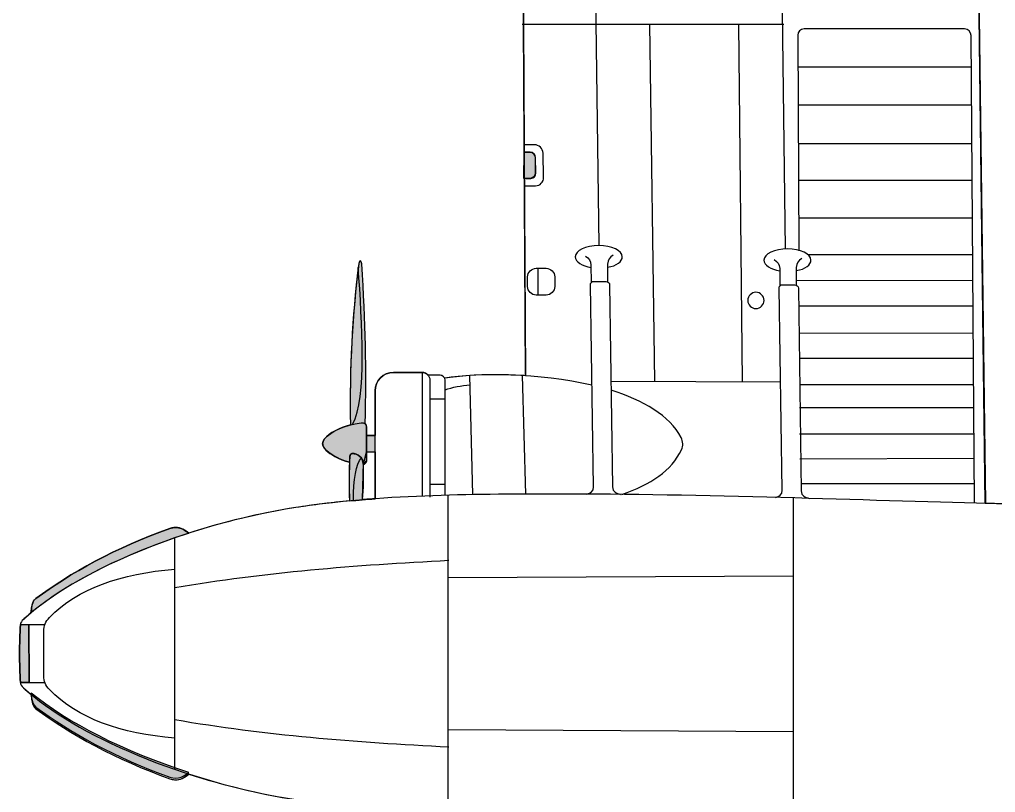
# Model space of a CAD drawing. Extents: x 65 to 351, y 40 to 244.
# Drawn here: x 213.04 to 252.03, y 119.92 to 150.81 of the extents above; entities that cross this region are included whole.
import ezdxf

# ---------------------------------------------------------------- set-up
doc = ezdxf.new("R2010")
doc.units = 0
doc.header["$MEASUREMENT"] = 0
doc.layers.add('4-VIEW', color=7, linetype='CONTINUOUS')
doc.layers.add('SOLIDS', color=7, linetype='CONTINUOUS')

msp = doc.modelspace()

# ---------------------------------------------------------------- hatches: boundary and pattern name
at = {"layer": 'SOLIDS'}
h = msp.add_hatch(color=7, dxfattribs=at)
edge = h.paths.add_edge_path()
edge.add_spline(control_points=[(233.198, 145.509), (233.198, 145.509), (233.186, 144.463), (233.186, 144.463), (233.186, 144.463), (233.441, 144.463), (233.441, 144.463), (233.552, 144.463), (233.643, 144.56), (233.643, 144.679), (233.643, 144.679), (233.643, 145.294), (233.643, 145.294), (233.643, 145.412), (233.552, 145.509), (233.441, 145.509), (233.441, 145.509), (233.198, 145.509), (233.198, 145.509)], knot_values=[0, 0, 0, 0, 1, 1, 1, 2, 2, 2, 3, 3, 3, 4, 4, 4, 5, 5, 5, 6, 6, 6, 6], degree=3, periodic=1)
h = msp.add_hatch(color=7, dxfattribs=at)
edge = h.paths.add_edge_path()
edge.add_spline(control_points=[(226.908, 133.202), (226.908, 133.202), (226.908, 133.206), (226.908, 133.206), (226.908, 133.204), (226.907, 133.203), (226.908, 133.202), (226.908, 133.202), (226.908, 133.202), (226.908, 133.202)], knot_values=[0, 0, 0, 0, 1, 1, 1, 2, 2, 2, 3, 3, 3, 3], degree=3, periodic=1)
edge = h.paths.add_edge_path()
edge.add_spline(control_points=[(226.78, 133.026), (226.78, 133.026), (226.908, 133.202), (226.908, 133.202), (226.9, 133.149), (226.884, 133.104), (226.854, 133.071), (226.844, 133.061), (226.833, 133.052), (226.82, 133.044), (226.808, 133.037), (226.795, 133.031), (226.78, 133.026), (226.78, 133.026), (226.78, 133.026), (226.78, 133.026)], knot_values=[0, 0, 0, 0, 1, 1, 1, 2, 2, 2, 3, 3, 3, 4, 4, 4, 5, 5, 5, 5], degree=3, periodic=1)
edge = h.paths.add_edge_path()
edge.add_spline(control_points=[(226.908, 133.531), (226.908, 133.412), (226.919, 133.297), (226.908, 133.206), (226.908, 133.206), (226.908, 133.531), (226.908, 133.531), (226.908, 133.531), (226.908, 133.531), (226.908, 133.531)], knot_values=[0, 0, 0, 0, 1, 1, 1, 2, 2, 2, 3, 3, 3, 3], degree=3, periodic=1)
edge = h.paths.add_edge_path()
edge.add_spline(control_points=[(226.595, 141.068), (226.612, 141.207), (226.706, 141.193), (226.715, 141.051), (226.859, 138.667), (226.915, 136.864), (226.849, 134.653), (226.884, 134.623), (226.904, 134.586), (226.906, 134.542), (226.906, 134.542), (226.908, 134.188), (226.908, 134.188), (226.908, 134.188), (226.908, 133.531), (226.908, 133.531), (226.908, 133.531), (226.78, 133.026), (226.78, 133.026), (226.78, 133.026), (226.777, 133.114), (226.777, 133.114), (226.777, 133.114), (226.775, 133.041), (226.775, 133.041), (226.775, 133.041), (226.696, 133.291), (226.696, 133.291), (226.548, 133.46), (226.25, 133.556), (226.236, 133.349), (226.236, 133.349), (226.233, 132.82), (226.233, 132.82), (226.233, 132.82), (226.212, 132.82), (226.212, 132.82), (226.215, 132.92), (226.218, 133.019), (226.223, 133.118), (225.805, 133.232), (224.888, 133.647), (225.216, 134.037), (225.437, 134.302), (225.802, 134.491), (226.258, 134.611), (226.217, 136.932), (226.344, 139.075), (226.595, 141.068)], knot_values=[0, 0, 0, 0, 1, 1, 1, 2, 2, 2, 3, 3, 3, 4, 4, 4, 5, 5, 5, 6, 6, 6, 7, 7, 7, 8, 8, 8, 9, 9, 9, 10, 10, 10, 11, 11, 11, 12, 12, 12, 13, 13, 13, 14, 14, 14, 15, 15, 15, 16, 16, 16, 16], degree=3, periodic=1)
h = msp.add_hatch(color=7, dxfattribs=at)
edge = h.paths.add_edge_path()
edge.add_spline(control_points=[(227.243, 131.658), (227.243, 131.658), (227.243, 133.531), (227.243, 133.531), (227.243, 133.531), (226.908, 133.531), (226.908, 133.531), (226.908, 133.412), (226.919, 133.297), (226.908, 133.206), (226.908, 133.206), (226.908, 133.202), (226.908, 133.202), (226.908, 133.15), (226.886, 133.104), (226.853, 133.07), (226.837, 133.054), (226.818, 133.041), (226.794, 133.031), (226.789, 133.029), (226.784, 133.028), (226.78, 133.026), (226.795, 132.543), (226.783, 132.075), (226.742, 131.624), (227.079, 131.655), (226.902, 131.633), (227.243, 131.658), (227.243, 131.658), (227.243, 131.658), (227.243, 131.658)], knot_values=[0, 0, 0, 0, 1, 1, 1, 2, 2, 2, 3, 3, 3, 4, 4, 4, 5, 5, 5, 6, 6, 6, 7, 7, 7, 8, 8, 8, 9, 9, 9, 10, 10, 10, 10], degree=3, periodic=1)
edge = h.paths.add_edge_path()
edge.add_spline(control_points=[(226.236, 133.349), (226.25, 133.556), (226.548, 133.46), (226.696, 133.291), (226.743, 133.237), (226.774, 133.175), (226.777, 133.114), (226.777, 133.114), (226.78, 133.026), (226.78, 133.026), (226.784, 133.028), (226.789, 133.03), (226.794, 133.031), (226.795, 133.032), (226.796, 133.032), (226.797, 133.033), (226.818, 133.042), (226.837, 133.054), (226.853, 133.07), (226.884, 133.103), (226.9, 133.148), (226.908, 133.202), (226.907, 133.203), (226.908, 133.204), (226.908, 133.206), (226.908, 133.206), (226.908, 133.531), (226.908, 133.531), (226.908, 133.531), (226.908, 134.188), (226.908, 134.188), (226.908, 134.188), (227.243, 134.188), (227.243, 134.188), (227.243, 134.188), (227.243, 131.658), (227.243, 131.658), (226.902, 131.633), (226.563, 131.605), (226.226, 131.573), (226.199, 132.101), (226.199, 132.612), (226.223, 133.118), (226.227, 133.195), (226.231, 133.272), (226.236, 133.349)], knot_values=[0, 0, 0, 0, 1, 1, 1, 2, 2, 2, 3, 3, 3, 4, 4, 4, 5, 5, 5, 6, 6, 6, 7, 7, 7, 8, 8, 8, 9, 9, 9, 10, 10, 10, 11, 11, 11, 12, 12, 12, 13, 13, 13, 14, 14, 14, 15, 15, 15, 15], degree=3, periodic=1)
h = msp.add_hatch(color=7, dxfattribs=at)
edge = h.paths.add_edge_path()
edge.add_spline(control_points=[(219.048, 130.471), (216.913, 129.72), (215.023, 128.668), (213.697, 127.675), (213.579, 127.587), (213.542, 127.445), (213.522, 127.299), (213.521, 127.286), (213.519, 127.273), (213.517, 127.26), (213.515, 127.214), (213.513, 127.168), (213.512, 127.122), (213.512, 127.119), (213.512, 127.115), (213.512, 127.111), (214.937, 128.297), (217.213, 129.446), (219.801, 130.284), (219.798, 130.286), (219.794, 130.289), (219.791, 130.292), (219.691, 130.368), (219.599, 130.434), (219.501, 130.474), (219.361, 130.526), (219.213, 130.529), (219.048, 130.471)], knot_values=[0, 0, 0, 0, 1, 1, 1, 2, 2, 2, 3, 3, 3, 4, 4, 4, 5, 5, 5, 6, 6, 6, 7, 7, 7, 8, 8, 8, 9, 9, 9, 9], degree=3, periodic=1)
h = msp.add_hatch(color=7, dxfattribs=at)
edge = h.paths.add_edge_path()
edge.add_spline(control_points=[(213.075, 126.632), (213.063, 126.245), (213.041, 125.858), (213.041, 125.471), (213.041, 125.084), (213.063, 124.697), (213.075, 124.31), (213.075, 124.31), (213.423, 124.31), (213.423, 124.31), (213.423, 124.31), (213.418, 126.632), (213.418, 126.632), (213.418, 126.632), (213.075, 126.632), (213.075, 126.632)], knot_values=[0, 0, 0, 0, 1, 1, 1, 2, 2, 2, 3, 3, 3, 4, 4, 4, 5, 5, 5, 5], degree=3, periodic=1)
h = msp.add_hatch(color=7, dxfattribs=at)
edge = h.paths.add_edge_path()
edge.add_spline(control_points=[(219.048, 120.535), (216.913, 121.286), (215.023, 122.338), (213.697, 123.331), (213.579, 123.419), (213.542, 123.561), (213.522, 123.707), (213.521, 123.72), (213.519, 123.733), (213.517, 123.745), (213.515, 123.792), (213.513, 123.838), (213.512, 123.883), (213.512, 123.887), (213.512, 123.891), (213.512, 123.895), (214.937, 122.709), (217.213, 121.56), (219.801, 120.722), (219.798, 120.72), (219.794, 120.717), (219.791, 120.714), (219.691, 120.637), (219.599, 120.572), (219.501, 120.532), (219.361, 120.48), (219.213, 120.477), (219.048, 120.535)], knot_values=[0, 0, 0, 0, 1, 1, 1, 2, 2, 2, 3, 3, 3, 4, 4, 4, 5, 5, 5, 6, 6, 6, 7, 7, 7, 8, 8, 8, 9, 9, 9, 9], degree=3, periodic=1)

# ---------------------------------------------------------------- linework, layer by layer
at = {"layer": '4-VIEW', "color": 7}
for points in [[(235.702, 177.458), (236.183, 141.781)], [(243.648, 141.646), (243.187, 177.51)], [(233.123, 150.623), (243.578, 150.623)], [(238.422, 136.352), (238.228, 150.623)], [(241.917, 136.344), (241.783, 150.623)], [(244.138, 148.92), (251.068, 148.92)], [(244.145, 147.399), (251.078, 147.403)], [(244.152, 145.852), (251.089, 145.852)], [(244.158, 144.394), (251.099, 144.39)], [(244.165, 142.886), (251.11, 142.886)], [(244.531, 141.424), (251.119, 141.424)], [(233.753, 140.869), (233.753, 139.802)], [(244.066, 140.384), (251.127, 140.389)], [(244.181, 139.373), (251.133, 139.373)], [(244.211, 138.283), (251.141, 138.291)], [(244.191, 137.282), (251.148, 137.282)], [(229.129, 136.708), (229.129, 131.766)], [(231.156, 131.823), (231.03, 136.585)], [(233.263, 131.844), (233.138, 136.584)], [(236.673, 136.358), (243.443, 136.337)], [(244.195, 136.226), (251.155, 136.226)], [(229.436, 135.652), (230.046, 135.652)], [(244.199, 135.306), (251.161, 135.311)], [(226.908, 134.189), (227.243, 134.189)], [(244.204, 134.255), (251.169, 134.255)], [(226.908, 133.531), (227.243, 133.531)], [(244.209, 133.259), (251.176, 133.285)], [(229.436, 132.24), (230.049, 132.24)], [(244.267, 132.264), (251.183, 132.264)], [(230.167, 119.139), (230.167, 131.804)], [(243.959, 119.251), (243.959, 131.692)], [(219.241, 120.849), (219.241, 130.094)], [(230.167, 128.51), (243.959, 128.581)], [(213.075, 126.632), (214.055, 126.632)], [(213.423, 124.31), (213.418, 126.632)], [(213.075, 124.31), (214.055, 124.31)], [(230.167, 122.437), (243.959, 122.362)]]:
    msp.add_lwpolyline(points, dxfattribs=at)
for points, knots in [([(234.172, 186.054), (234.172, 186.054), (234.185, 186.25), (234.185, 186.25), (234.257, 187.347), (235.156, 188.641), (236.249, 188.631), (236.249, 188.631), (245.043, 188.738), (245.043, 188.738), (245.254, 188.741), (245.439, 188.639), (245.571, 188.462), (245.571, 188.462), (246.746, 186.879), (246.746, 186.879), (246.834, 186.76), (246.875, 186.631), (246.893, 186.481), (246.893, 186.481), (251.381, 151.07), (251.381, 151.07), (251.386, 151.026), (251.384, 150.986), (251.385, 150.942), (251.385, 150.942), (251.631, 131.484), (251.631, 131.484)], [0, 0, 0, 0, 1, 1, 1, 2, 2, 2, 3, 3, 3, 4, 4, 4, 5, 5, 5, 6, 6, 6, 7, 7, 7, 8, 8, 8, 9, 9, 9, 9]), ([(233.248, 136.577), (233.248, 136.577), (233.169, 150.669), (233.169, 150.669), (233.167, 151.012), (233.196, 151.304), (233.205, 151.646), (233.205, 151.646), (234.117, 185.201), (234.117, 185.201)], [0, 0, 0, 0, 1, 1, 1, 2, 2, 2, 3, 3, 3, 3]), ([(251.188, 131.484), (251.188, 131.484), (251.059, 150.169), (251.059, 150.169), (251.058, 150.316), (250.938, 150.435), (250.791, 150.435), (250.791, 150.435), (244.386, 150.438), (244.386, 150.438), (244.245, 150.438), (244.131, 150.324), (244.132, 150.183), (244.132, 150.183), (244.171, 141.571), (244.171, 141.571)], [0, 0, 0, 0, 1, 1, 1, 2, 2, 2, 3, 3, 3, 4, 4, 4, 5, 5, 5, 5]), ([(233.221, 144.167), (233.221, 144.167), (233.65, 144.167), (233.65, 144.167), (233.836, 144.167), (233.984, 144.319), (233.979, 144.505), (233.979, 144.505), (233.954, 145.469), (233.954, 145.469), (233.948, 145.655), (233.793, 145.807), (233.607, 145.807), (233.607, 145.807), (233.195, 145.807), (233.195, 145.807)], [0, 0, 0, 0, 1, 1, 1, 2, 2, 2, 3, 3, 3, 4, 4, 4, 5, 5, 5, 5]), ([(233.213, 144.464), (233.213, 144.464), (233.471, 144.464), (233.471, 144.464), (233.582, 144.464), (233.67, 144.561), (233.667, 144.68), (233.667, 144.68), (233.651, 145.295), (233.651, 145.295), (233.648, 145.414), (233.554, 145.51), (233.443, 145.51), (233.443, 145.51), (233.196, 145.51), (233.196, 145.51)], [0, 0, 0, 0, 1, 1, 1, 2, 2, 2, 3, 3, 3, 4, 4, 4, 5, 5, 5, 5]), ([(236.534, 140.91), (236.895, 140.973), (237.122, 141.134), (237.122, 141.329), (237.122, 141.579), (236.702, 141.781), (236.183, 141.781), (235.664, 141.781), (235.244, 141.579), (235.244, 141.329), (235.244, 141.132), (235.507, 140.964), (235.874, 140.902)], [0, 0, 0, 0, 1, 1, 1, 2, 2, 2, 3, 3, 3, 4, 4, 4, 4]), ([(244.072, 140.776), (244.433, 140.839), (244.66, 140.999), (244.66, 141.195), (244.66, 141.445), (244.24, 141.647), (243.721, 141.647), (243.202, 141.647), (242.782, 141.445), (242.782, 141.195), (242.782, 140.998), (243.045, 140.83), (243.412, 140.768)], [0, 0, 0, 0, 1, 1, 1, 2, 2, 2, 3, 3, 3, 4, 4, 4, 4]), ([(226.848, 134.653), (226.915, 136.865), (226.859, 138.667), (226.715, 141.051), (226.706, 141.193), (226.612, 141.207), (226.595, 141.068), (226.346, 139.115), (226.218, 136.92), (226.258, 134.611)], [0, 0, 0, 0, 1, 1, 1, 2, 2, 2, 3, 3, 3, 3]), ([(235.652, 141.358), (235.779, 141.252), (235.868, 141.178), (235.871, 140.994), (235.871, 140.994), (235.881, 140.302), (235.881, 140.302)], [0, 0, 0, 0, 1, 1, 1, 2, 2, 2, 2]), ([(236.754, 141.399), (236.628, 141.294), (236.538, 141.22), (236.536, 141.036), (236.536, 141.036), (236.525, 140.343), (236.525, 140.343)], [0, 0, 0, 0, 1, 1, 1, 2, 2, 2, 2]), ([(243.191, 141.223), (243.317, 141.118), (243.406, 141.044), (243.409, 140.86), (243.409, 140.86), (243.419, 140.167), (243.419, 140.167)], [0, 0, 0, 0, 1, 1, 1, 2, 2, 2, 2]), ([(244.292, 141.265), (244.166, 141.16), (244.076, 141.085), (244.074, 140.902), (244.074, 140.902), (244.064, 140.208), (244.064, 140.208)], [0, 0, 0, 0, 1, 1, 1, 2, 2, 2, 2]), ([(233.336, 140.523), (233.336, 140.523), (233.336, 140.148), (233.336, 140.148), (233.336, 139.958), (233.492, 139.802), (233.682, 139.802), (233.682, 139.802), (234.077, 139.802), (234.077, 139.802), (234.267, 139.802), (234.423, 139.958), (234.423, 140.148), (234.423, 140.148), (234.423, 140.523), (234.423, 140.523), (234.423, 140.713), (234.267, 140.869), (234.077, 140.869), (234.077, 140.869), (233.682, 140.869), (233.682, 140.869), (233.492, 140.869), (233.336, 140.713), (233.336, 140.523), (233.336, 140.523), (233.336, 140.523), (233.336, 140.523)], [0, 0, 0, 0, 1, 1, 1, 2, 2, 2, 3, 3, 3, 4, 4, 4, 5, 5, 5, 6, 6, 6, 7, 7, 7, 8, 8, 8, 9, 9, 9, 9]), ([(235.708, 131.846), (235.855, 131.894), (235.976, 131.954), (235.973, 132.137), (235.973, 132.137), (235.846, 140.207), (235.846, 140.207), (235.845, 140.285), (235.907, 140.348), (235.986, 140.347), (235.986, 140.347), (236.479, 140.343), (236.479, 140.343), (236.555, 140.343), (236.615, 140.282), (236.616, 140.207), (236.616, 140.207), (236.733, 132.134), (236.733, 132.134), (236.736, 131.928), (236.89, 131.885), (237.047, 131.835)], [0, 0, 0, 0, 1, 1, 1, 2, 2, 2, 3, 3, 3, 4, 4, 4, 5, 5, 5, 6, 6, 6, 7, 7, 7, 7]), ([(243.246, 131.711), (243.393, 131.76), (243.514, 131.82), (243.511, 132.003), (243.511, 132.003), (243.384, 140.072), (243.384, 140.072), (243.383, 140.151), (243.446, 140.214), (243.524, 140.213), (243.524, 140.213), (244.017, 140.208), (244.017, 140.208), (244.093, 140.208), (244.154, 140.148), (244.155, 140.073), (244.155, 140.073), (244.271, 131.973), (244.271, 131.973), (244.274, 131.767), (244.428, 131.725), (244.586, 131.674)], [0, 0, 0, 0, 1, 1, 1, 2, 2, 2, 3, 3, 3, 4, 4, 4, 5, 5, 5, 6, 6, 6, 7, 7, 7, 7]), ([(242.784, 139.586), (242.784, 139.406), (242.639, 139.261), (242.459, 139.261), (242.279, 139.261), (242.134, 139.406), (242.134, 139.586), (242.134, 139.765), (242.279, 139.911), (242.459, 139.911), (242.639, 139.911), (242.784, 139.765), (242.784, 139.586), (242.784, 139.586), (242.784, 139.586), (242.784, 139.586)], [0, 0, 0, 0, 1, 1, 1, 2, 2, 2, 3, 3, 3, 4, 4, 4, 5, 5, 5, 5]), ([(227.243, 131.658), (227.243, 131.658), (227.243, 135.971), (227.243, 135.971), (227.243, 136.377), (227.574, 136.708), (227.98, 136.708), (227.98, 136.708), (229.129, 136.708), (229.129, 136.708), (229.298, 136.708), (229.436, 136.57), (229.436, 136.401), (229.436, 136.401), (229.436, 131.718), (229.436, 131.718)], [0, 0, 0, 0, 1, 1, 1, 2, 2, 2, 3, 3, 3, 4, 4, 4, 5, 5, 5, 5]), ([(230.05, 131.797), (230.05, 131.797), (230.045, 136.396), (230.045, 136.396), (230.045, 136.506), (229.95, 136.596), (229.84, 136.596), (229.84, 136.596), (229.366, 136.596), (229.366, 136.596)], [0, 0, 0, 0, 1, 1, 1, 2, 2, 2, 3, 3, 3, 3]), ([(237.102, 131.832), (238.255, 132.228), (239.099, 132.783), (239.485, 133.617), (239.559, 133.775), (239.554, 133.945), (239.473, 134.103), (239.016, 134.987), (237.949, 135.598), (236.678, 135.993)], [0, 0, 0, 0, 1, 1, 1, 2, 2, 2, 3, 3, 3, 3]), ([(226.223, 133.119), (225.783, 133.238), (225.432, 133.425), (225.216, 133.682), (225.128, 133.786), (225.128, 133.934), (225.216, 134.038), (225.504, 134.381), (226.034, 134.599), (226.695, 134.7), (226.807, 134.717), (226.908, 134.631), (226.908, 134.518), (226.908, 134.518), (226.908, 133.203), (226.908, 133.203), (226.908, 133.119), (226.853, 133.05), (226.78, 133.027)], [0, 0, 0, 0, 1, 1, 1, 2, 2, 2, 3, 3, 3, 4, 4, 4, 5, 5, 5, 6, 6, 6, 6]), ([(226.742, 131.624), (226.785, 132.103), (226.796, 132.6), (226.777, 133.114), (226.768, 133.369), (226.254, 133.621), (226.236, 133.349), (226.199, 132.766), (226.195, 132.182), (226.226, 131.573)], [0, 0, 0, 0, 1, 1, 1, 2, 2, 2, 3, 3, 3, 3]), ([(284.709, 125.371), (276.662, 122.321), (260.221, 119.666), (251.726, 119.471), (246.863, 119.359), (240.31, 119.086), (234.403, 119.095), (231.071, 119.1), (227.377, 119.121), (224.082, 119.634), (219.639, 120.325), (215.265, 122.199), (213.194, 124.109), (213.135, 124.166), (213.076, 124.247), (213.075, 124.31), (213.063, 124.698), (213.041, 125.084), (213.041, 125.471), (213.041, 125.858), (213.063, 126.246), (213.075, 126.632), (213.076, 126.694), (213.138, 126.778), (213.194, 126.834), (215.265, 128.744), (219.639, 130.617), (224.082, 131.308), (227.377, 131.822), (231.071, 131.842), (234.403, 131.848), (240.31, 131.857), (246.863, 131.584), (251.726, 131.471), (260.221, 131.277), (276.662, 128.622), (284.709, 125.572), (284.8, 125.537), (284.8, 125.406), (284.709, 125.371), (284.709, 125.371), (284.709, 125.371), (284.709, 125.371)], [0, 0, 0, 0, 1, 1, 1, 2, 2, 2, 3, 3, 3, 4, 4, 4, 5, 5, 5, 6, 6, 6, 7, 7, 7, 8, 8, 8, 9, 9, 9, 10, 10, 10, 11, 11, 11, 12, 12, 12, 13, 13, 13, 14, 14, 14, 14]), ([(213.499, 127.102), (213.526, 127.305), (213.525, 127.547), (213.697, 127.675), (215.023, 128.668), (216.913, 129.721), (219.048, 130.471), (219.307, 130.562), (219.525, 130.503), (219.734, 130.34)], [0, 0, 0, 0, 1, 1, 1, 2, 2, 2, 3, 3, 3, 3]), ([(219.243, 122.093), (217.094, 122.272), (215.371, 122.866), (214.233, 124.032), (214.085, 124.184), (214.01, 124.367), (214.01, 124.579), (214.01, 124.579), (214.01, 126.364), (214.01, 126.364), (214.01, 126.576), (214.085, 126.759), (214.233, 126.91), (215.371, 128.077), (217.094, 128.671), (219.243, 128.85)], [0, 0, 0, 0, 1, 1, 1, 2, 2, 2, 3, 3, 3, 4, 4, 4, 5, 5, 5, 5]), ([(213.499, 123.841), (213.526, 123.638), (213.525, 123.395), (213.697, 123.267), (215.023, 122.275), (216.913, 121.222), (219.048, 120.471), (219.307, 120.381), (219.525, 120.439), (219.734, 120.603)], [0, 0, 0, 0, 1, 1, 1, 2, 2, 2, 3, 3, 3, 3])]:
    msp.add_open_spline(points, degree=3, knots=knots, dxfattribs=at)
for points in [[(226.343, 134.632), (226.934, 135.696), (226.718, 138.71), (226.574, 140.903)], [(235.909, 136.199), (233.8, 136.69), (231.335, 136.697), (230.027, 136.475)], [(230.046, 136.009), (230.337, 136.123), (230.689, 136.182), (231.04, 136.211)], [(226.378, 131.593), (226.388, 132.426), (226.472, 133.057), (226.696, 133.291)], [(219.245, 128.107), (222.831, 128.727), (226.45, 129.013), (230.198, 129.199)], [(219.245, 122.836), (222.831, 122.216), (226.45, 121.93), (230.198, 121.743)]]:
    msp.add_open_spline(points, degree=3, dxfattribs=at)
at = {"layer": 'SOLIDS'}
for points, knots in [([(227.98, 136.708), (227.98, 136.708), (229.129, 136.708), (229.129, 136.708), (229.224, 136.708), (229.309, 136.664), (229.366, 136.596), (229.366, 136.596), (229.84, 136.596), (229.84, 136.596), (229.922, 136.596), (229.996, 136.546), (230.027, 136.475), (230.312, 136.523), (230.651, 136.56), (231.03, 136.585), (231.651, 136.624), (232.376, 136.627), (233.138, 136.583), (233.175, 136.58), (233.212, 136.578), (233.248, 136.576), (233.248, 136.576), (233.198, 145.509), (233.198, 145.509), (233.198, 145.509), (233.195, 145.807), (233.195, 145.807), (233.195, 145.807), (233.169, 150.622), (233.169, 150.622), (233.169, 150.622), (233.169, 150.668), (233.169, 150.668), (233.168, 150.787), (233.171, 150.9), (233.176, 151.011), (233.182, 151.144), (233.19, 151.274), (233.196, 151.409), (233.2, 151.486), (233.203, 151.565), (233.205, 151.646), (233.205, 151.646), (234.119, 185.231), (234.119, 185.231), (234.119, 185.231), (233.947, 185.231), (233.947, 185.231), (233.871, 185.231), (233.808, 185.293), (233.806, 185.369), (233.806, 185.369), (233.79, 185.946), (233.79, 185.946), (233.788, 186.022), (233.849, 186.084), (233.925, 186.084), (233.925, 186.084), (234.174, 186.084), (234.174, 186.084), (234.174, 186.084), (234.185, 186.25), (234.185, 186.25), (234.221, 186.801), (234.466, 187.401), (234.838, 187.861), (235.208, 188.317), (235.705, 188.635), (236.249, 188.63), (236.249, 188.63), (245.043, 188.738), (245.043, 188.738), (245.132, 188.739), (245.216, 188.721), (245.293, 188.687), (245.315, 188.678), (245.336, 188.668), (245.356, 188.656), (245.356, 188.656), (245.624, 188.656), (245.624, 188.656), (245.688, 188.656), (245.743, 188.629), (245.784, 188.578), (245.784, 188.578), (246.792, 187.319), (246.792, 187.319), (246.845, 187.254), (246.837, 187.176), (246.813, 187.097), (246.813, 187.097), (246.746, 186.878), (246.746, 186.878), (246.834, 186.76), (246.875, 186.631), (246.893, 186.481), (246.893, 186.481), (246.91, 186.35), (246.91, 186.35), (246.91, 186.35), (251.381, 151.07), (251.381, 151.07), (251.384, 151.047), (251.384, 151.025), (251.384, 151.003), (251.385, 150.983), (251.384, 150.963), (251.385, 150.942), (251.385, 150.942), (251.623, 131.473), (251.623, 131.473), (251.657, 131.473), (251.692, 131.472), (251.726, 131.471), (251.955, 131.466), (252.189, 131.459), (252.429, 131.45), (255.319, 131.345), (258.997, 130.986), (262.909, 130.445), (268.095, 129.728), (273.688, 128.691), (278.391, 127.496), (278.391, 127.496), (280.35, 136.781), (280.35, 136.781), (280.508, 137.526), (280.824, 138.176), (281.287, 138.712), (281.617, 139.094), (282.021, 139.419), (282.495, 139.681), (283.171, 140.053), (283.901, 140.225), (284.616, 140.222), (286.739, 140.213), (288.72, 138.662), (288.685, 136.25), (288.685, 136.25), (288.629, 132.425), (288.629, 132.425), (288.629, 132.425), (288.583, 129.235), (288.583, 129.235), (288.578, 128.864), (288.395, 128.548), (288.077, 128.356), (288.077, 128.356), (283.934, 125.855), (283.934, 125.855), (284.2, 125.761), (284.458, 125.666), (284.709, 125.572), (284.8, 125.537), (284.8, 125.405), (284.709, 125.37), (284.464, 125.278), (284.212, 125.185), (283.952, 125.094), (283.952, 125.094), (288.077, 122.586), (288.077, 122.586), (288.394, 122.394), (288.578, 122.079), (288.583, 121.707), (288.583, 121.707), (288.629, 118.517), (288.629, 118.517), (288.629, 118.517), (288.685, 114.692), (288.685, 114.692), (288.72, 112.28), (286.739, 110.729), (284.616, 110.72), (283.901, 110.717), (283.171, 110.889), (282.495, 111.262), (282.021, 111.524), (281.617, 111.848), (281.287, 112.23), (280.824, 112.767), (280.508, 113.416), (280.35, 114.161), (280.35, 114.161), (278.391, 123.446), (278.391, 123.446), (273.688, 122.252), (268.095, 121.214), (262.909, 120.497), (258.997, 119.956), (255.319, 119.598), (252.429, 119.492), (252.189, 119.483), (251.955, 119.476), (251.726, 119.471), (251.692, 119.47), (251.659, 119.469), (251.625, 119.469), (251.625, 119.469), (251.385, 100), (251.385, 100), (251.384, 99.979), (251.385, 99.959), (251.384, 99.939), (251.384, 99.917), (251.384, 99.895), (251.381, 99.872), (251.381, 99.872), (246.91, 64.592), (246.91, 64.592), (246.91, 64.592), (246.893, 64.462), (246.893, 64.462), (246.875, 64.311), (246.834, 64.182), (246.746, 64.063), (246.746, 64.063), (246.813, 63.845), (246.813, 63.845), (246.837, 63.766), (246.845, 63.688), (246.792, 63.622), (246.792, 63.622), (245.784, 62.363), (245.784, 62.363), (245.743, 62.313), (245.688, 62.286), (245.624, 62.286), (245.624, 62.286), (245.356, 62.286), (245.356, 62.286), (245.336, 62.274), (245.315, 62.264), (245.293, 62.255), (245.216, 62.221), (245.132, 62.203), (245.043, 62.204), (245.043, 62.204), (236.249, 62.312), (236.249, 62.312), (235.705, 62.307), (235.208, 62.625), (234.839, 63.081), (234.466, 63.541), (234.221, 64.141), (234.185, 64.692), (234.185, 64.692), (234.174, 64.858), (234.174, 64.858), (234.174, 64.858), (233.925, 64.858), (233.925, 64.858), (233.849, 64.858), (233.788, 64.92), (233.79, 64.996), (233.79, 64.996), (233.806, 65.573), (233.806, 65.573), (233.808, 65.649), (233.871, 65.711), (233.947, 65.711), (233.947, 65.711), (234.12, 65.711), (234.12, 65.711), (234.12, 65.711), (233.205, 99.296), (233.205, 99.296), (233.203, 99.378), (233.2, 99.456), (233.196, 99.533), (233.19, 99.668), (233.182, 99.798), (233.176, 99.931), (233.171, 100.042), (233.168, 100.154), (233.169, 100.273), (233.169, 100.273), (233.169, 100.319), (233.169, 100.319), (233.169, 100.319), (233.195, 105.135), (233.195, 105.135), (233.195, 105.135), (233.198, 105.433), (233.198, 105.433), (233.198, 105.433), (233.248, 114.365), (233.248, 114.365), (233.212, 114.364), (233.175, 114.362), (233.138, 114.359), (232.376, 114.315), (231.65, 114.318), (231.03, 114.358), (230.651, 114.382), (230.312, 114.419), (230.028, 114.467), (229.995, 114.396), (229.922, 114.346), (229.84, 114.346), (229.84, 114.346), (229.366, 114.346), (229.366, 114.346), (229.31, 114.278), (229.224, 114.234), (229.129, 114.234), (229.129, 114.234), (227.98, 114.234), (227.98, 114.234), (227.574, 114.234), (227.243, 114.565), (227.243, 114.971), (227.243, 114.971), (227.243, 116.754), (227.243, 116.754), (227.243, 116.754), (226.908, 116.754), (226.908, 116.754), (226.908, 116.754), (226.908, 116.425), (226.908, 116.425), (226.908, 116.37), (226.885, 116.323), (226.848, 116.289), (226.915, 114.078), (226.859, 112.275), (226.715, 109.891), (226.706, 109.749), (226.612, 109.735), (226.595, 109.873), (226.588, 109.929), (226.581, 109.984), (226.574, 110.039), (226.574, 110.039), (226.574, 110.04), (226.574, 110.04), (226.339, 111.953), (226.219, 114.088), (226.258, 116.332), (225.802, 116.451), (225.437, 116.641), (225.216, 116.904), (225.128, 117.009), (225.128, 117.156), (225.216, 117.26), (225.432, 117.518), (225.783, 117.704), (226.223, 117.824), (226.199, 118.33), (226.199, 118.841), (226.226, 119.369), (225.498, 119.438), (224.781, 119.524), (224.082, 119.633), (222.622, 119.861), (221.17, 120.216), (219.804, 120.658), (219.731, 120.603), (219.632, 120.531), (219.602, 120.515), (219.432, 120.421), (219.253, 120.399), (219.048, 120.471), (216.913, 121.222), (215.023, 122.274), (213.697, 123.267), (213.559, 123.369), (213.533, 123.545), (213.514, 123.715), (213.511, 123.739), (213.508, 123.789), (213.506, 123.836), (213.397, 123.927), (213.293, 124.018), (213.194, 124.109), (213.135, 124.166), (213.076, 124.247), (213.075, 124.31), (213.063, 124.697), (213.041, 125.084), (213.041, 125.471), (213.041, 125.858), (213.063, 126.245), (213.075, 126.632), (213.076, 126.693), (213.138, 126.778), (213.194, 126.833), (213.294, 126.926), (213.4, 127.019), (213.512, 127.111), (213.513, 127.172), (213.514, 127.234), (213.517, 127.26), (213.537, 127.419), (213.568, 127.579), (213.697, 127.675), (215.023, 128.668), (216.913, 129.72), (219.048, 130.471), (219.265, 130.547), (219.454, 130.518), (219.633, 130.41), (219.652, 130.398), (219.731, 130.338), (219.801, 130.284), (221.168, 130.726), (222.621, 131.081), (224.082, 131.308), (224.781, 131.417), (225.498, 131.504), (226.226, 131.573), (226.199, 132.101), (226.199, 132.612), (226.223, 133.118), (225.783, 133.238), (225.432, 133.425), (225.216, 133.682), (225.128, 133.785), (225.128, 133.934), (225.216, 134.037), (225.437, 134.302), (225.802, 134.491), (226.258, 134.611), (226.219, 136.855), (226.339, 138.991), (226.574, 140.903), (226.581, 140.958), (226.588, 141.013), (226.595, 141.068), (226.612, 141.207), (226.706, 141.193), (226.715, 141.051), (226.859, 138.667), (226.915, 136.864), (226.849, 134.653), (226.885, 134.62), (226.908, 134.572), (226.908, 134.518), (226.908, 134.518), (226.908, 134.188), (226.908, 134.188), (226.908, 134.188), (227.243, 134.188), (227.243, 134.188), (227.243, 134.188), (227.243, 135.971), (227.243, 135.971), (227.243, 136.377), (227.574, 136.708), (227.98, 136.708), (227.98, 136.708), (227.98, 136.708), (227.98, 136.708)], [0, 0, 0, 0, 1, 1, 1, 2, 2, 2, 3, 3, 3, 4, 4, 4, 5, 5, 5, 6, 6, 6, 7, 7, 7, 8, 8, 8, 9, 9, 9, 10, 10, 10, 11, 11, 11, 12, 12, 12, 13, 13, 13, 14, 14, 14, 15, 15, 15, 16, 16, 16, 17, 17, 17, 18, 18, 18, 19, 19, 19, 20, 20, 20, 21, 21, 21, 22, 22, 22, 23, 23, 23, 24, 24, 24, 25, 25, 25, 26, 26, 26, 27, 27, 27, 28, 28, 28, 29, 29, 29, 30, 30, 30, 31, 31, 31, 32, 32, 32, 33, 33, 33, 34, 34, 34, 35, 35, 35, 36, 36, 36, 37, 37, 37, 38, 38, 38, 39, 39, 39, 40, 40, 40, 41, 41, 41, 42, 42, 42, 43, 43, 43, 44, 44, 44, 45, 45, 45, 46, 46, 46, 47, 47, 47, 48, 48, 48, 49, 49, 49, 50, 50, 50, 51, 51, 51, 52, 52, 52, 53, 53, 53, 54, 54, 54, 55, 55, 55, 56, 56, 56, 57, 57, 57, 58, 58, 58, 59, 59, 59, 60, 60, 60, 61, 61, 61, 62, 62, 62, 63, 63, 63, 64, 64, 64, 65, 65, 65, 66, 66, 66, 67, 67, 67, 68, 68, 68, 69, 69, 69, 70, 70, 70, 71, 71, 71, 72, 72, 72, 73, 73, 73, 74, 74, 74, 75, 75, 75, 76, 76, 76, 77, 77, 77, 78, 78, 78, 79, 79, 79, 80, 80, 80, 81, 81, 81, 82, 82, 82, 83, 83, 83, 84, 84, 84, 85, 85, 85, 86, 86, 86, 87, 87, 87, 88, 88, 88, 89, 89, 89, 90, 90, 90, 91, 91, 91, 92, 92, 92, 93, 93, 93, 94, 94, 94, 95, 95, 95, 96, 96, 96, 97, 97, 97, 98, 98, 98, 99, 99, 99, 100, 100, 100, 101, 101, 101, 102, 102, 102, 103, 103, 103, 104, 104, 104, 105, 105, 105, 106, 106, 106, 107, 107, 107, 108, 108, 108, 109, 109, 109, 110, 110, 110, 111, 111, 111, 112, 112, 112, 113, 113, 113, 114, 114, 114, 115, 115, 115, 116, 116, 116, 117, 117, 117, 118, 118, 118, 119, 119, 119, 120, 120, 120, 121, 121, 121, 122, 122, 122, 123, 123, 123, 124, 124, 124, 125, 125, 125, 126, 126, 126, 127, 127, 127, 128, 128, 128, 129, 129, 129, 130, 130, 130, 131, 131, 131, 132, 132, 132, 133, 133, 133, 134, 134, 134, 135, 135, 135, 136, 136, 136, 137, 137, 137, 138, 138, 138, 139, 139, 139, 140, 140, 140, 141, 141, 141, 142, 142, 142, 143, 143, 143, 144, 144, 144, 145, 145, 145, 146, 146, 146, 147, 147, 147, 148, 148, 148, 149, 149, 149, 150, 150, 150, 151, 151, 151, 151]), ([(233.198, 145.509), (233.198, 145.509), (233.186, 144.463), (233.186, 144.463), (233.186, 144.463), (233.441, 144.463), (233.441, 144.463), (233.552, 144.463), (233.643, 144.56), (233.643, 144.679), (233.643, 144.679), (233.643, 145.294), (233.643, 145.294), (233.643, 145.412), (233.552, 145.509), (233.441, 145.509), (233.441, 145.509), (233.198, 145.509), (233.198, 145.509)], [0, 0, 0, 0, 1, 1, 1, 2, 2, 2, 3, 3, 3, 4, 4, 4, 5, 5, 5, 6, 6, 6, 6]), ([(226.595, 141.068), (226.612, 141.207), (226.706, 141.193), (226.715, 141.051), (226.859, 138.667), (226.915, 136.864), (226.849, 134.653), (226.884, 134.623), (226.904, 134.586), (226.906, 134.542), (226.906, 134.542), (226.908, 134.188), (226.908, 134.188), (226.908, 134.188), (226.908, 133.531), (226.908, 133.531), (226.908, 133.531), (226.78, 133.026), (226.78, 133.026), (226.78, 133.026), (226.777, 133.114), (226.777, 133.114), (226.777, 133.114), (226.775, 133.041), (226.775, 133.041), (226.775, 133.041), (226.696, 133.291), (226.696, 133.291), (226.548, 133.46), (226.25, 133.556), (226.236, 133.349), (226.236, 133.349), (226.233, 132.82), (226.233, 132.82), (226.233, 132.82), (226.212, 132.82), (226.212, 132.82), (226.215, 132.92), (226.218, 133.019), (226.223, 133.118), (225.805, 133.232), (224.888, 133.647), (225.216, 134.037), (225.437, 134.302), (225.802, 134.491), (226.258, 134.611), (226.217, 136.932), (226.344, 139.075), (226.595, 141.068)], [0, 0, 0, 0, 1, 1, 1, 2, 2, 2, 3, 3, 3, 4, 4, 4, 5, 5, 5, 6, 6, 6, 7, 7, 7, 8, 8, 8, 9, 9, 9, 10, 10, 10, 11, 11, 11, 12, 12, 12, 13, 13, 13, 14, 14, 14, 15, 15, 15, 16, 16, 16, 16]), ([(226.236, 133.349), (226.25, 133.556), (226.548, 133.46), (226.696, 133.291), (226.743, 133.237), (226.774, 133.175), (226.777, 133.114), (226.777, 133.114), (226.78, 133.026), (226.78, 133.026), (226.784, 133.028), (226.789, 133.03), (226.794, 133.031), (226.795, 133.032), (226.796, 133.032), (226.797, 133.033), (226.818, 133.042), (226.837, 133.054), (226.853, 133.07), (226.884, 133.103), (226.9, 133.148), (226.908, 133.202), (226.907, 133.203), (226.908, 133.204), (226.908, 133.206), (226.908, 133.206), (226.908, 133.531), (226.908, 133.531), (226.908, 133.531), (226.908, 134.188), (226.908, 134.188), (226.908, 134.188), (227.243, 134.188), (227.243, 134.188), (227.243, 134.188), (227.243, 131.658), (227.243, 131.658), (226.902, 131.633), (226.563, 131.605), (226.226, 131.573), (226.199, 132.101), (226.199, 132.612), (226.223, 133.118), (226.227, 133.195), (226.231, 133.272), (226.236, 133.349)], [0, 0, 0, 0, 1, 1, 1, 2, 2, 2, 3, 3, 3, 4, 4, 4, 5, 5, 5, 6, 6, 6, 7, 7, 7, 8, 8, 8, 9, 9, 9, 10, 10, 10, 11, 11, 11, 12, 12, 12, 13, 13, 13, 14, 14, 14, 15, 15, 15, 15]), ([(226.742, 131.624), (227.079, 131.655), (226.902, 131.633), (227.243, 131.658), (227.243, 131.658), (227.243, 133.531), (227.243, 133.531), (227.243, 133.531), (226.908, 133.531), (226.908, 133.531), (226.908, 133.531), (226.908, 133.202), (226.908, 133.202), (226.908, 133.118), (226.853, 133.05), (226.78, 133.026), (226.779, 133.055), (226.778, 133.085), (226.777, 133.114), (226.777, 133.114), (226.742, 131.624), (226.742, 131.624), (226.742, 131.624), (226.742, 131.624), (226.742, 131.624)], [0, 0, 0, 0, 1, 1, 1, 2, 2, 2, 3, 3, 3, 4, 4, 4, 5, 5, 5, 6, 6, 6, 7, 7, 7, 8, 8, 8, 8]), ([(227.243, 131.658), (227.243, 131.658), (227.243, 133.531), (227.243, 133.531), (227.243, 133.531), (226.908, 133.531), (226.908, 133.531), (226.908, 133.412), (226.919, 133.297), (226.908, 133.206), (226.908, 133.206), (226.908, 133.202), (226.908, 133.202), (226.908, 133.15), (226.886, 133.104), (226.853, 133.07), (226.837, 133.054), (226.818, 133.041), (226.794, 133.031), (226.789, 133.029), (226.784, 133.028), (226.78, 133.026), (226.795, 132.543), (226.783, 132.075), (226.742, 131.624), (227.079, 131.655), (226.902, 131.633), (227.243, 131.658), (227.243, 131.658), (227.243, 131.658), (227.243, 131.658)], [0, 0, 0, 0, 1, 1, 1, 2, 2, 2, 3, 3, 3, 4, 4, 4, 5, 5, 5, 6, 6, 6, 7, 7, 7, 8, 8, 8, 9, 9, 9, 10, 10, 10, 10]), ([(226.908, 133.531), (226.908, 133.412), (226.919, 133.297), (226.908, 133.206), (226.908, 133.206), (226.908, 133.531), (226.908, 133.531), (226.908, 133.531), (226.908, 133.531), (226.908, 133.531)], [0, 0, 0, 0, 1, 1, 1, 2, 2, 2, 3, 3, 3, 3]), ([(226.78, 133.026), (226.78, 133.026), (226.908, 133.202), (226.908, 133.202), (226.9, 133.149), (226.884, 133.104), (226.854, 133.071), (226.844, 133.061), (226.833, 133.052), (226.82, 133.044), (226.808, 133.037), (226.795, 133.031), (226.78, 133.026), (226.78, 133.026), (226.78, 133.026), (226.78, 133.026)], [0, 0, 0, 0, 1, 1, 1, 2, 2, 2, 3, 3, 3, 4, 4, 4, 5, 5, 5, 5]), ([(226.908, 133.202), (226.908, 133.202), (226.908, 133.206), (226.908, 133.206), (226.908, 133.204), (226.907, 133.203), (226.908, 133.202), (226.908, 133.202), (226.908, 133.202), (226.908, 133.202)], [0, 0, 0, 0, 1, 1, 1, 2, 2, 2, 3, 3, 3, 3]), ([(219.048, 130.471), (216.913, 129.72), (215.023, 128.668), (213.697, 127.675), (213.579, 127.587), (213.542, 127.445), (213.522, 127.299), (213.521, 127.286), (213.519, 127.273), (213.517, 127.26), (213.515, 127.214), (213.513, 127.168), (213.512, 127.122), (213.512, 127.119), (213.512, 127.115), (213.512, 127.111), (214.937, 128.297), (217.213, 129.446), (219.801, 130.284), (219.798, 130.286), (219.794, 130.289), (219.791, 130.292), (219.691, 130.368), (219.599, 130.434), (219.501, 130.474), (219.361, 130.526), (219.213, 130.529), (219.048, 130.471)], [0, 0, 0, 0, 1, 1, 1, 2, 2, 2, 3, 3, 3, 4, 4, 4, 5, 5, 5, 6, 6, 6, 7, 7, 7, 8, 8, 8, 9, 9, 9, 9]), ([(213.075, 126.632), (213.063, 126.245), (213.041, 125.858), (213.041, 125.471), (213.041, 125.084), (213.063, 124.697), (213.075, 124.31), (213.075, 124.31), (213.423, 124.31), (213.423, 124.31), (213.423, 124.31), (213.418, 126.632), (213.418, 126.632), (213.418, 126.632), (213.075, 126.632), (213.075, 126.632)], [0, 0, 0, 0, 1, 1, 1, 2, 2, 2, 3, 3, 3, 4, 4, 4, 5, 5, 5, 5]), ([(219.048, 120.535), (216.913, 121.286), (215.023, 122.338), (213.697, 123.331), (213.579, 123.419), (213.542, 123.561), (213.522, 123.707), (213.521, 123.72), (213.519, 123.733), (213.517, 123.745), (213.515, 123.792), (213.513, 123.838), (213.512, 123.883), (213.512, 123.887), (213.512, 123.891), (213.512, 123.895), (214.937, 122.709), (217.213, 121.56), (219.801, 120.722), (219.798, 120.72), (219.794, 120.717), (219.791, 120.714), (219.691, 120.637), (219.599, 120.572), (219.501, 120.532), (219.361, 120.48), (219.213, 120.477), (219.048, 120.535)], [0, 0, 0, 0, 1, 1, 1, 2, 2, 2, 3, 3, 3, 4, 4, 4, 5, 5, 5, 6, 6, 6, 7, 7, 7, 8, 8, 8, 9, 9, 9, 9])]:
    msp.add_open_spline(points, degree=3, knots=knots, dxfattribs=at)

doc.saveas('drawing.dxf')
